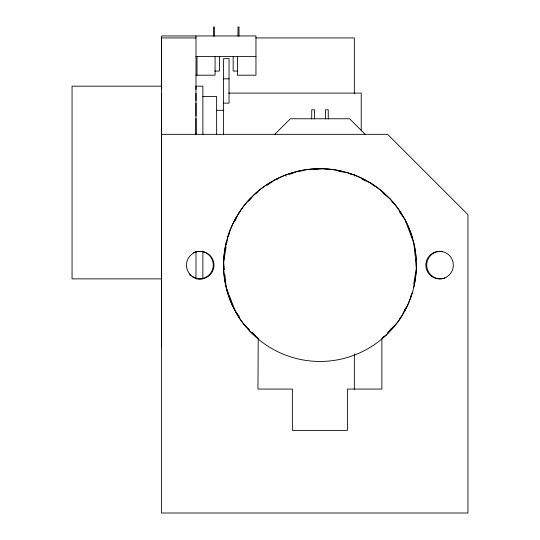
<?xml version="1.0" encoding="UTF-8"?>
<svg xmlns="http://www.w3.org/2000/svg" width="540" height="540" viewBox="0 0 540 540"><rect width="100%" height="100%" fill="white"/><g stroke="black" fill="none" stroke-linecap="round" stroke-linejoin="round"><path stroke-width="0.81" d="M161.467 306.45L161.467 278.012M161.467 252.261L161.467 234.873M161.467 233.213L161.467 118.523M161.467 116.026L161.467 103.073M161.467 100.656L161.467 93.427M161.467 89.411L161.467 86.13M161.561 255.663L161.467 251.573M161.561 230.715L161.561 215.75M161.561 196.439L161.561 159.037M161.561 147.258L161.561 135.682M161.561 134.325L387.605 134.325L467.944 214.663L467.944 513L161.561 513L161.561 35.95L255.953 35.95L255.953 75.195L237.465 75.195L237.465 56.606M195.986 118.523L195.986 134.325L195.986 35.95M195.986 116.026L195.986 103.073M195.986 100.656L195.986 93.427M195.986 89.411L195.986 86.13M161.467 220.428L161.467 208.832M161.467 125.483L161.467 115.526M161.467 241.846L161.467 231.883M161.467 107.575L161.467 99.941M161.467 87.959L161.467 86.319M224.262 258.343L223.641 262.15L224.397 269.629M224.296 258.113L226.138 246.814M226.435 244.971L227.684 237.31L229.311 233.685M413.708 284.155L415.679 272.045M234.711 221.697L238.012 214.367L240.617 211.174M405.52 307.874L401.969 315.765L399.161 319.207M410.413 297L412.297 292.822M248.65 201.339L253.928 194.873L257.398 192.375M391.338 328.786L386.053 335.259L382.577 337.763M384.224 336.076L381.881 338.472L381.881 389.07L347.456 389.07L347.456 430.38L292.376 430.38L292.376 389.07L257.951 389.07L258.228 338.472L251.782 332.181M387.733 332.478L397.096 322.886A96.39 96.39 0 0 0 400.916 317.385M274.82 134.325L290.385 118.76L349.596 118.76L365.162 134.325M267.327 185.22L274.34 180.171L278.485 178.598M289.528 174.413L297.871 171.248L302.427 170.789M313.787 169.641L322.906 168.723L327.544 169.472M195.986 37.935L161.561 37.935L161.561 86.792M255.791 37.935L354.341 37.935L354.341 93.542M195.986 56.606L255.953 56.606M214.704 71.064L219.395 71.064L219.395 56.606M237.857 71.064L233.165 71.064L233.165 56.606M195.986 75.195L215.089 75.195L215.089 56.606M223.526 78.827L229.034 78.827M161.784 86.171L72.056 86.171L72.056 278.863L161.784 278.863M196.162 86.171L202.871 86.171L202.871 134.656M228.562 93.089L361.226 93.089L361.226 130.754M202.871 96.458L216.641 96.458L216.641 134.656M223.526 103.14L229.034 103.14L229.034 58.664L223.526 58.664L223.526 134.804M216.641 110.302L223.931 110.302M196.162 278.863L202.871 278.863L202.871 251.087M338.513 171.254L347.746 172.76L352.114 174.724M362.05 179.199L370.69 183.087L374.45 186.158M382.806 192.982L390.177 199.004L393.032 202.959M255.366 335.671L249.797 331.128L247.644 328.144M249.44 329.893L244.161 324.743A96.39 96.39 0 0 1 235.352 311.404M284.958 175.028L286.146 176.216M399.344 211.727L404.885 219.422L406.607 223.958M239.315 316.575L235.089 310.709L233.779 307.253M406.951 224.863L410.191 233.415M410.488 234.205L413.815 242.966L414.288 247.732M228.771 294.043L226.172 287.185L225.794 283.439M229.203 295.184L233.618 306.828M414.308 247.887L415.051 255.265M415.415 258.863L416.333 268.002A96.39 96.39 0 0 1 269.291 347.045A96.39 96.39 0 0 1 274.34 180.171A96.39 96.39 0 0 1 416.333 267.982M224.93 274.894L225.754 283.088M354.341 174.42L354.341 176.107M354.341 353.882L354.341 389.266M328.253 118.949L328.253 109.809L325.499 109.809L325.499 118.949M314.483 118.949L314.483 109.809L311.728 109.809L311.728 118.949M239.018 36.14L239.018 27L237.985 27L237.985 36.14M214.576 36.14L214.576 27L213.543 27L213.543 36.14M197.019 56.606L197.019 75.195M195.986 251.755L195.986 278.681M161.467 255.427L161.467 347.76M416.225 269.041A96.39 96.39 0 0 1 413.721 287.314M411.419 295.441A96.39 96.39 0 0 1 404.379 311.58M234.556 309.913A96.39 96.39 0 0 1 226.679 289.582M225.875 286.295A96.39 96.39 0 0 1 223.601 268.846M223.547 267.151A96.39 96.39 0 0 1 223.533 263.77M223.607 261.238A96.39 96.39 0 0 1 226.307 242.143M227.894 236.446A96.39 96.39 0 0 1 236.702 216.493M238.916 212.895A96.39 96.39 0 0 1 251.532 197.208M255.197 193.712A96.39 96.39 0 0 1 271.445 181.825M276.642 179.01A96.39 96.39 0 0 1 294.658 172.118M299.579 170.917A96.39 96.39 0 0 1 317.905 168.77M326.342 168.966A96.39 96.39 0 0 1 341.267 171.146M349.414 173.374A96.39 96.39 0 0 1 365.614 180.272M372.161 184.133A96.39 96.39 0 0 1 384.784 193.84M392.465 201.677A96.39 96.39 0 0 1 401.929 214.488M405.662 221.11A96.39 96.39 0 0 1 412.715 239.065M414.477 246.456A96.39 96.39 0 0 1 416.198 260.591M444.987 278.08A13.77 13.77 0 0 1 426.776 266.409A13.77 13.77 0 0 1 442.368 251.424M200.381 251.323A13.77 13.77 0 0 1 212.544 269.474A13.77 13.77 0 0 1 191.869 276.527M190.715 275.67A13.77 13.77 0 0 1 189.648 274.685M193.394 252.727A13.77 13.77 0 0 1 199.665 251.296M431.359 276.176A13.77 13.77 0 0 0 453.263 266.747A13.77 13.77 0 0 0 434.14 252.491A13.77 13.77 0 0 0 431.359 276.176M193.361 277.067A13.77 13.77 0 0 0 214.016 265.14A13.77 13.77 0 0 0 193.361 253.213A13.77 13.77 0 0 0 193.361 277.067"/></g></svg>
